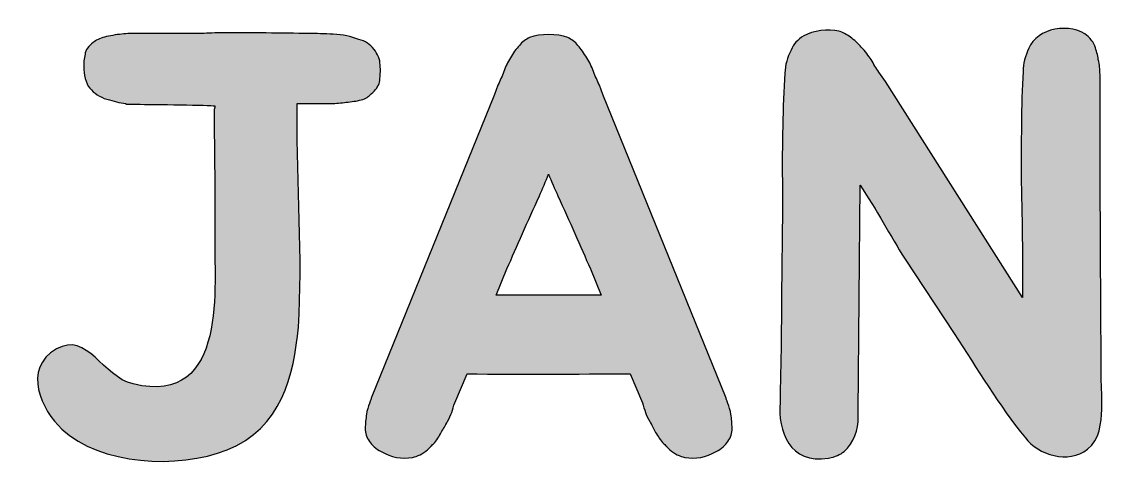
# Model space of a CAD drawing. Header units: millimetres. Extents: x 28 to 183, y 96 to 201.
# Drawn here: x 74.09 to 81.17, y 171.29 to 174.22 of the extents above; entities that cross this region are included whole.
import ezdxf

# ---------------------------------------------------------------- set-up
doc = ezdxf.new("R2010")
doc.units = ezdxf.units.MM
doc.header["$MEASUREMENT"] = 0
doc.layers.add('Layer 1', color=7, linetype='Continuous', lineweight=0)

# ---------------------------------------------------------------- blocks, each defined once
blk = doc.blocks.new('Block_0')
at = {"layer": 'Layer 1', "true_color": 0x010101, "transparency": 33554687}
h = blk.add_hatch(color=18, dxfattribs=at)
h.dxf.hatch_style = 2
edge = h.paths.add_edge_path()
edge.add_spline(control_points=[(81.0715, 171.4188), (80.9471, 171.3179), (80.7453, 171.3838), (80.664, 171.4925), (80.4893, 171.706), (80.3494, 171.9466), (80.1982, 172.1757), (80.1982, 172.1757), (79.8723, 172.6685), (79.8723, 172.6685), (79.783, 172.8082), (79.6859, 172.9946), (79.5812, 173.146), (79.5812, 173.146), (79.5695, 171.6634), (79.5695, 171.6634), (79.5695, 171.6634), (79.5695, 171.6285), (79.5695, 171.6285), (79.5695, 171.547), (79.5422, 171.4615), (79.4764, 171.4033), (79.453, 171.3838), (79.4182, 171.3683), (79.3755, 171.3606), (79.1192, 171.3141), (79.0417, 171.543), (79.0572, 171.7254), (79.0572, 171.7254), (79.0572, 171.7914), (79.0572, 171.7914), (79.0572, 171.7914), (79.0647, 172.0942), (79.0647, 172.0942), (79.0647, 172.0942), (79.0689, 172.657), (79.0689, 172.657), (79.0727, 172.8199), (79.0727, 172.9946), (79.0727, 173.177), (79.0689, 173.3982), (79.0765, 173.6661), (79.0882, 173.8795), (79.092, 173.9337), (79.1037, 173.9842), (79.1309, 174.0309), (79.1426, 174.0696), (79.1736, 174.1007), (79.2125, 174.1239), (79.2708, 174.1589), (79.3755, 174.1706), (79.4413, 174.1551), (79.4685, 174.1473), (79.4919, 174.1317), (79.5188, 174.1162), (79.5422, 174.0969), (79.5695, 174.0734), (79.5887, 174.0502), (79.616, 174.0231), (79.6353, 173.992), (79.6549, 173.9687), (79.6704, 173.9377), (79.6859, 173.9144), (79.7052, 173.8872), (79.7052, 173.8872), (79.7479, 173.825), (79.7479, 173.825), (79.7479, 173.825), (80.6447, 172.4124), (80.6447, 172.4124), (80.6447, 172.4124), (80.6447, 172.6685), (80.6447, 172.6685), (80.6447, 172.8315), (80.6405, 173.0061), (80.6367, 173.1925), (80.6367, 173.4099), (80.6367, 173.6738), (80.6485, 173.8912), (80.6485, 173.9415), (80.664, 173.992), (80.687, 174.0424), (80.7377, 174.1744), (80.9626, 174.2171), (81.0753, 174.1201), (81.0908, 174.1046), (81.1101, 174.0814), (81.118, 174.0579), (81.1297, 174.0269), (81.1373, 173.9997), (81.1414, 173.9687), (81.149, 173.9337), (81.1528, 173.9067), (81.1528, 173.8717), (81.1528, 173.2275), (81.157, 172.5366), (81.1607, 171.8923), (81.1607, 171.8186), (81.1683, 171.7526), (81.1645, 171.6789), (81.1607, 171.5935), (81.1528, 171.481), (81.0715, 171.4188)], knot_values=[0, 0, 0, 0, 1, 1, 1, 2, 2, 2, 3, 3, 3, 4, 4, 4, 5, 5, 5, 6, 6, 6, 7, 7, 7, 8, 8, 8, 9, 9, 9, 10, 10, 10, 11, 11, 11, 12, 12, 12, 13, 13, 13, 14, 14, 14, 15, 15, 15, 16, 16, 16, 17, 17, 17, 18, 18, 18, 19, 19, 19, 20, 20, 20, 21, 21, 21, 22, 22, 22, 23, 23, 23, 24, 24, 24, 25, 25, 25, 26, 26, 26, 27, 27, 27, 28, 28, 28, 29, 29, 29, 30, 30, 30, 31, 31, 31, 32, 32, 32, 33, 33, 33, 34, 34, 34, 34], degree=3, periodic=0)
h = blk.add_hatch(color=18, dxfattribs=at)
h.dxf.hatch_style = 2
edge = h.paths.add_edge_path()
edge.add_spline(control_points=[(76.4379, 173.9337), (76.442, 173.9027), (76.4379, 173.8445), (76.4341, 173.8213), (76.4265, 173.794), (76.411, 173.7708), (76.3796, 173.7436), (76.3641, 173.7281), (76.3448, 173.7126), (76.3138, 173.7048), (76.2828, 173.6971), (76.2518, 173.6931), (76.2167, 173.6893), (76.1819, 173.6853), (76.1509, 173.6816), (76.1157, 173.6816), (76.1157, 173.6816), (75.8946, 173.6816), (75.8946, 173.6816), (75.8946, 173.6816), (75.8946, 173.6156), (75.8946, 173.6156), (75.8908, 173.1538), (75.9335, 172.6802), (75.9025, 172.2184), (75.8753, 171.9041), (75.7898, 171.5547), (75.4367, 171.415), (75.1108, 171.2869), (74.6061, 171.3141), (74.3539, 171.5508), (74.222, 171.6712), (74.09, 171.9466), (74.3188, 172.0748), (74.5207, 172.1912), (74.6216, 171.8923), (74.8197, 171.8458), (75.4522, 171.6944), (75.3475, 172.5133), (75.3551, 172.8199), (75.3592, 173.0916), (75.3513, 173.3555), (75.3513, 173.6271), (75.3513, 173.6271), (75.3513, 173.6428), (75.3513, 173.6428), (75.3551, 173.6506), (75.3551, 173.6583), (75.3551, 173.6661), (75.3551, 173.6661), (75.3437, 173.6661), (75.3437, 173.6661), (75.2813, 173.6738), (74.8934, 173.6738), (74.8273, 173.6776), (74.8273, 173.6776), (74.7728, 173.6776), (74.7728, 173.6776), (74.7728, 173.6776), (74.7728, 173.6816), (74.7728, 173.6816), (74.7305, 173.6853), (74.6915, 173.6971), (74.6488, 173.7088), (74.6023, 173.7243), (74.5634, 173.7475), (74.5362, 173.7825), (74.5089, 173.8095), (74.4976, 173.8795), (74.4976, 173.9182), (74.4976, 173.9455), (74.4976, 173.9765), (74.5052, 174.0037), (74.5089, 174.0309), (74.5286, 174.0579), (74.5596, 174.0814), (74.5751, 174.0929), (74.6023, 174.1084), (74.6333, 174.1162), (74.6681, 174.1239), (74.707, 174.1317), (74.746, 174.1356), (74.7808, 174.1396), (74.8197, 174.1396), (74.8583, 174.1396), (74.8583, 174.1396), (75.231, 174.1396), (75.231, 174.1396), (75.262, 174.1396), (75.3048, 174.1396), (75.3551, 174.1434), (75.5569, 174.1434), (75.755, 174.1434), (75.9411, 174.1396), (75.9411, 174.1396), (75.9645, 174.1396), (75.9645, 174.1396), (76.0189, 174.1396), (76.0772, 174.1356), (76.1312, 174.1356), (76.1936, 174.1317), (76.2477, 174.1201), (76.2983, 174.1007), (76.3411, 174.0891), (76.3721, 174.0696), (76.3993, 174.0347), (76.4224, 174.0037), (76.4379, 173.9727), (76.4379, 173.9337)], knot_values=[0, 0, 0, 0, 1, 1, 1, 2, 2, 2, 3, 3, 3, 4, 4, 4, 5, 5, 5, 6, 6, 6, 7, 7, 7, 8, 8, 8, 9, 9, 9, 10, 10, 10, 11, 11, 11, 12, 12, 12, 13, 13, 13, 14, 14, 14, 15, 15, 15, 16, 16, 16, 17, 17, 17, 18, 18, 18, 19, 19, 19, 20, 20, 20, 21, 21, 21, 22, 22, 22, 23, 23, 23, 24, 24, 24, 25, 25, 25, 26, 26, 26, 27, 27, 27, 28, 28, 28, 29, 29, 29, 30, 30, 30, 31, 31, 31, 32, 32, 32, 33, 33, 33, 34, 34, 34, 35, 35, 35, 36, 36, 36, 36], degree=3, periodic=0)
h = blk.add_hatch(color=18, dxfattribs=at)
h.dxf.hatch_style = 2
edge = h.paths.add_edge_path()
edge.add_spline(control_points=[(78.743, 171.5547), (78.743, 171.5235), (78.7354, 171.4965), (78.7158, 171.4693), (78.7003, 171.446), (78.673, 171.4188), (78.6382, 171.4033), (78.5721, 171.3646), (78.5063, 171.3528), (78.4326, 171.3646), (78.4016, 171.3723), (78.3664, 171.3878), (78.3354, 171.415), (78.3278, 171.4228), (78.3199, 171.4266), (78.3161, 171.4343), (78.3123, 171.4383), (78.3044, 171.4498), (78.2965, 171.4538), (78.2734, 171.477), (78.2579, 171.5043), (78.2424, 171.5275), (78.2307, 171.5508), (78.219, 171.574), (78.2035, 171.6012), (78.1918, 171.6207), (78.1804, 171.64), (78.1763, 171.6595), (78.1687, 171.6789), (78.1608, 171.7022), (78.157, 171.7216), (78.157, 171.7216), (78.0753, 171.9118), (78.0753, 171.9118), (77.7222, 171.9118), (77.3611, 171.9078), (77.008, 171.9118), (77.008, 171.9118), (76.9267, 171.7216), (76.9267, 171.7216), (76.9188, 171.7022), (76.915, 171.6789), (76.9071, 171.6595), (76.8995, 171.64), (76.8916, 171.6207), (76.8802, 171.6012), (76.8644, 171.574), (76.853, 171.5508), (76.8375, 171.5275), (76.8258, 171.5043), (76.8103, 171.477), (76.7868, 171.4538), (76.7793, 171.4498), (76.7713, 171.4383), (76.7676, 171.4343), (76.7638, 171.4266), (76.7558, 171.4228), (76.7483, 171.415), (76.7169, 171.3878), (76.6821, 171.3723), (76.6511, 171.3646), (76.5774, 171.3528), (76.5112, 171.3646), (76.4454, 171.4033), (76.4103, 171.4188), (76.3834, 171.446), (76.3676, 171.4693), (76.3483, 171.4965), (76.3407, 171.5235), (76.3407, 171.5547), (76.3407, 171.5895), (76.3445, 171.6167), (76.3483, 171.6477), (76.3521, 171.6712), (76.36, 171.6982), (76.3676, 171.7177), (76.3755, 171.7409), (76.3793, 171.7487), (76.3793, 171.7526), (76.3793, 171.7526), (77.1868, 173.7398), (77.1868, 173.7398), (77.1868, 173.7398), (77.2099, 173.8018), (77.2099, 173.8018), (77.2216, 173.833), (77.2371, 173.8562), (77.2488, 173.8912), (77.2605, 173.9222), (77.2719, 173.9492), (77.2916, 173.9804), (77.3071, 174.0114), (77.3301, 174.0386), (77.3498, 174.0619), (77.3691, 174.0851), (77.3925, 174.1007), (77.4156, 174.1124), (77.4893, 174.1396), (77.594, 174.1396), (77.6678, 174.1124), (77.6912, 174.1007), (77.7146, 174.0851), (77.7339, 174.0619), (77.7532, 174.0386), (77.7728, 174.0114), (77.7921, 173.9804), (77.8114, 173.9492), (77.8231, 173.9222), (77.8348, 173.8912), (77.8466, 173.8562), (77.8621, 173.833), (77.8738, 173.8018), (77.8738, 173.8018), (77.8969, 173.7398), (77.8969, 173.7398), (77.8969, 173.7398), (78.704, 171.7526), (78.704, 171.7526), (78.704, 171.7487), (78.7082, 171.7409), (78.7158, 171.7177), (78.7237, 171.6982), (78.7313, 171.6712), (78.7354, 171.6477), (78.7392, 171.6167), (78.743, 171.5895), (78.743, 171.5547)], knot_values=[0, 0, 0, 0, 1, 1, 1, 2, 2, 2, 3, 3, 3, 4, 4, 4, 5, 5, 5, 6, 6, 6, 7, 7, 7, 8, 8, 8, 9, 9, 9, 10, 10, 10, 11, 11, 11, 12, 12, 12, 13, 13, 13, 14, 14, 14, 15, 15, 15, 16, 16, 16, 17, 17, 17, 18, 18, 18, 19, 19, 19, 20, 20, 20, 21, 21, 21, 22, 22, 22, 23, 23, 23, 24, 24, 24, 25, 25, 25, 26, 26, 26, 27, 27, 27, 28, 28, 28, 29, 29, 29, 30, 30, 30, 31, 31, 31, 32, 32, 32, 33, 33, 33, 34, 34, 34, 35, 35, 35, 36, 36, 36, 37, 37, 37, 38, 38, 38, 39, 39, 39, 40, 40, 40, 41, 41, 41, 42, 42, 42, 42], degree=3, periodic=0)
edge = h.paths.add_edge_path()
edge.add_spline(control_points=[(77.8156, 172.5988), (77.7494, 172.7462), (77.6795, 172.9092), (77.602, 173.0761), (77.5827, 173.1226), (77.5592, 173.1731), (77.5399, 173.2197), (77.5244, 173.1731), (77.501, 173.1226), (77.4817, 173.0761), (77.4039, 172.9092), (77.3343, 172.7462), (77.2681, 172.5988), (77.2681, 172.5988), (77.1982, 172.4279), (77.1982, 172.4279), (77.1982, 172.4279), (77.8851, 172.4279), (77.8851, 172.4279), (77.8851, 172.4279), (77.8156, 172.5988), (77.8156, 172.5988)], knot_values=[0, 0, 0, 0, 1, 1, 1, 2, 2, 2, 3, 3, 3, 4, 4, 4, 5, 5, 5, 6, 6, 6, 7, 7, 7, 7], degree=3, periodic=0)
edge.add_line((77.8156, 172.5988), (77.8156, 172.5988))
at = {"layer": 'Layer 1', "color": 18, "lineweight": 25, "true_color": 0x010101}
for points, knots in [([(81.0715, 171.4188), (80.9471, 171.3179), (80.7453, 171.3838), (80.664, 171.4925), (80.4893, 171.706), (80.3494, 171.9466), (80.1982, 172.1757), (80.1982, 172.1757), (79.8723, 172.6685), (79.8723, 172.6685), (79.783, 172.8082), (79.6859, 172.9946), (79.5812, 173.146), (79.5812, 173.146), (79.5695, 171.6634), (79.5695, 171.6634), (79.5695, 171.6634), (79.5695, 171.6285), (79.5695, 171.6285), (79.5695, 171.547), (79.5422, 171.4615), (79.4764, 171.4033), (79.453, 171.3838), (79.4182, 171.3683), (79.3755, 171.3606), (79.1192, 171.3141), (79.0417, 171.543), (79.0572, 171.7254), (79.0572, 171.7254), (79.0572, 171.7914), (79.0572, 171.7914), (79.0572, 171.7914), (79.0647, 172.0942), (79.0647, 172.0942), (79.0647, 172.0942), (79.0689, 172.657), (79.0689, 172.657), (79.0727, 172.8199), (79.0727, 172.9946), (79.0727, 173.177), (79.0689, 173.3982), (79.0765, 173.6661), (79.0882, 173.8795), (79.092, 173.9337), (79.1037, 173.9842), (79.1309, 174.0309), (79.1426, 174.0696), (79.1736, 174.1007), (79.2125, 174.1239), (79.2708, 174.1589), (79.3755, 174.1706), (79.4413, 174.1551), (79.4685, 174.1473), (79.4919, 174.1317), (79.5188, 174.1162), (79.5422, 174.0969), (79.5695, 174.0734), (79.5887, 174.0502), (79.616, 174.0231), (79.6353, 173.992), (79.6549, 173.9687), (79.6704, 173.9377), (79.6859, 173.9144), (79.7052, 173.8872), (79.7052, 173.8872), (79.7479, 173.825), (79.7479, 173.825), (79.7479, 173.825), (80.6447, 172.4124), (80.6447, 172.4124), (80.6447, 172.4124), (80.6447, 172.6685), (80.6447, 172.6685), (80.6447, 172.8315), (80.6405, 173.0061), (80.6367, 173.1925), (80.6367, 173.4099), (80.6367, 173.6738), (80.6485, 173.8912), (80.6485, 173.9415), (80.664, 173.992), (80.687, 174.0424), (80.7377, 174.1744), (80.9626, 174.2171), (81.0753, 174.1201), (81.0908, 174.1046), (81.1101, 174.0814), (81.118, 174.0579), (81.1297, 174.0269), (81.1373, 173.9997), (81.1414, 173.9687), (81.149, 173.9337), (81.1528, 173.9067), (81.1528, 173.8717), (81.1528, 173.2275), (81.157, 172.5366), (81.1607, 171.8923), (81.1607, 171.8186), (81.1683, 171.7526), (81.1645, 171.6789), (81.1607, 171.5935), (81.1528, 171.481), (81.0715, 171.4188)], [0, 0, 0, 0, 1, 1, 1, 2, 2, 2, 3, 3, 3, 4, 4, 4, 5, 5, 5, 6, 6, 6, 7, 7, 7, 8, 8, 8, 9, 9, 9, 10, 10, 10, 11, 11, 11, 12, 12, 12, 13, 13, 13, 14, 14, 14, 15, 15, 15, 16, 16, 16, 17, 17, 17, 18, 18, 18, 19, 19, 19, 20, 20, 20, 21, 21, 21, 22, 22, 22, 23, 23, 23, 24, 24, 24, 25, 25, 25, 26, 26, 26, 27, 27, 27, 28, 28, 28, 29, 29, 29, 30, 30, 30, 31, 31, 31, 32, 32, 32, 33, 33, 33, 34, 34, 34, 34]), ([(76.4379, 173.9337), (76.442, 173.9027), (76.4379, 173.8445), (76.4341, 173.8213), (76.4265, 173.794), (76.411, 173.7708), (76.3796, 173.7436), (76.3641, 173.7281), (76.3448, 173.7126), (76.3138, 173.7048), (76.2828, 173.6971), (76.2518, 173.6931), (76.2167, 173.6893), (76.1819, 173.6853), (76.1509, 173.6816), (76.1157, 173.6816), (76.1157, 173.6816), (75.8946, 173.6816), (75.8946, 173.6816), (75.8946, 173.6816), (75.8946, 173.6156), (75.8946, 173.6156), (75.8908, 173.1538), (75.9335, 172.6802), (75.9025, 172.2184), (75.8753, 171.9041), (75.7898, 171.5547), (75.4367, 171.415), (75.1108, 171.2869), (74.6061, 171.3141), (74.3539, 171.5508), (74.222, 171.6712), (74.09, 171.9466), (74.3188, 172.0748), (74.5207, 172.1912), (74.6216, 171.8923), (74.8197, 171.8458), (75.4522, 171.6944), (75.3475, 172.5133), (75.3551, 172.8199), (75.3592, 173.0916), (75.3513, 173.3555), (75.3513, 173.6271), (75.3513, 173.6271), (75.3513, 173.6428), (75.3513, 173.6428), (75.3551, 173.6506), (75.3551, 173.6583), (75.3551, 173.6661), (75.3551, 173.6661), (75.3437, 173.6661), (75.3437, 173.6661), (75.2813, 173.6738), (74.8934, 173.6738), (74.8273, 173.6776), (74.8273, 173.6776), (74.7728, 173.6776), (74.7728, 173.6776), (74.7728, 173.6776), (74.7728, 173.6816), (74.7728, 173.6816), (74.7305, 173.6853), (74.6915, 173.6971), (74.6488, 173.7088), (74.6023, 173.7243), (74.5634, 173.7475), (74.5362, 173.7825), (74.5089, 173.8095), (74.4976, 173.8795), (74.4976, 173.9182), (74.4976, 173.9455), (74.4976, 173.9765), (74.5052, 174.0037), (74.5089, 174.0309), (74.5286, 174.0579), (74.5596, 174.0814), (74.5751, 174.0929), (74.6023, 174.1084), (74.6333, 174.1162), (74.6681, 174.1239), (74.707, 174.1317), (74.746, 174.1356), (74.7808, 174.1396), (74.8197, 174.1396), (74.8583, 174.1396), (74.8583, 174.1396), (75.231, 174.1396), (75.231, 174.1396), (75.262, 174.1396), (75.3048, 174.1396), (75.3551, 174.1434), (75.5569, 174.1434), (75.755, 174.1434), (75.9411, 174.1396), (75.9411, 174.1396), (75.9645, 174.1396), (75.9645, 174.1396), (76.0189, 174.1396), (76.0772, 174.1356), (76.1312, 174.1356), (76.1936, 174.1317), (76.2477, 174.1201), (76.2983, 174.1007), (76.3411, 174.0891), (76.3721, 174.0696), (76.3993, 174.0347), (76.4224, 174.0037), (76.4379, 173.9727), (76.4379, 173.9337)], [0, 0, 0, 0, 1, 1, 1, 2, 2, 2, 3, 3, 3, 4, 4, 4, 5, 5, 5, 6, 6, 6, 7, 7, 7, 8, 8, 8, 9, 9, 9, 10, 10, 10, 11, 11, 11, 12, 12, 12, 13, 13, 13, 14, 14, 14, 15, 15, 15, 16, 16, 16, 17, 17, 17, 18, 18, 18, 19, 19, 19, 20, 20, 20, 21, 21, 21, 22, 22, 22, 23, 23, 23, 24, 24, 24, 25, 25, 25, 26, 26, 26, 27, 27, 27, 28, 28, 28, 29, 29, 29, 30, 30, 30, 31, 31, 31, 32, 32, 32, 33, 33, 33, 34, 34, 34, 35, 35, 35, 36, 36, 36, 36]), ([(78.743, 171.5547), (78.743, 171.5235), (78.7354, 171.4965), (78.7158, 171.4693), (78.7003, 171.446), (78.673, 171.4188), (78.6382, 171.4033), (78.5721, 171.3646), (78.5063, 171.3528), (78.4326, 171.3646), (78.4016, 171.3723), (78.3664, 171.3878), (78.3354, 171.415), (78.3278, 171.4228), (78.3199, 171.4266), (78.3161, 171.4343), (78.3123, 171.4383), (78.3044, 171.4498), (78.2965, 171.4538), (78.2734, 171.477), (78.2579, 171.5043), (78.2424, 171.5275), (78.2307, 171.5508), (78.219, 171.574), (78.2035, 171.6012), (78.1918, 171.6207), (78.1804, 171.64), (78.1763, 171.6595), (78.1687, 171.6789), (78.1608, 171.7022), (78.157, 171.7216), (78.157, 171.7216), (78.0753, 171.9118), (78.0753, 171.9118), (77.7222, 171.9118), (77.3611, 171.9078), (77.008, 171.9118), (77.008, 171.9118), (76.9267, 171.7216), (76.9267, 171.7216), (76.9188, 171.7022), (76.915, 171.6789), (76.9071, 171.6595), (76.8995, 171.64), (76.8916, 171.6207), (76.8802, 171.6012), (76.8644, 171.574), (76.853, 171.5508), (76.8375, 171.5275), (76.8258, 171.5043), (76.8103, 171.477), (76.7868, 171.4538), (76.7793, 171.4498), (76.7713, 171.4383), (76.7676, 171.4343), (76.7638, 171.4266), (76.7558, 171.4228), (76.7483, 171.415), (76.7169, 171.3878), (76.6821, 171.3723), (76.6511, 171.3646), (76.5774, 171.3528), (76.5112, 171.3646), (76.4454, 171.4033), (76.4103, 171.4188), (76.3834, 171.446), (76.3676, 171.4693), (76.3483, 171.4965), (76.3407, 171.5235), (76.3407, 171.5547), (76.3407, 171.5895), (76.3445, 171.6167), (76.3483, 171.6477), (76.3521, 171.6712), (76.36, 171.6982), (76.3676, 171.7177), (76.3755, 171.7409), (76.3793, 171.7487), (76.3793, 171.7526), (76.3793, 171.7526), (77.1868, 173.7398), (77.1868, 173.7398), (77.1868, 173.7398), (77.2099, 173.8018), (77.2099, 173.8018), (77.2216, 173.833), (77.2371, 173.8562), (77.2488, 173.8912), (77.2605, 173.9222), (77.2719, 173.9492), (77.2916, 173.9804), (77.3071, 174.0114), (77.3301, 174.0386), (77.3498, 174.0619), (77.3691, 174.0851), (77.3925, 174.1007), (77.4156, 174.1124), (77.4893, 174.1396), (77.594, 174.1396), (77.6678, 174.1124), (77.6912, 174.1007), (77.7146, 174.0851), (77.7339, 174.0619), (77.7532, 174.0386), (77.7728, 174.0114), (77.7921, 173.9804), (77.8114, 173.9492), (77.8231, 173.9222), (77.8348, 173.8912), (77.8466, 173.8562), (77.8621, 173.833), (77.8738, 173.8018), (77.8738, 173.8018), (77.8969, 173.7398), (77.8969, 173.7398), (77.8969, 173.7398), (78.704, 171.7526), (78.704, 171.7526), (78.704, 171.7487), (78.7082, 171.7409), (78.7158, 171.7177), (78.7237, 171.6982), (78.7313, 171.6712), (78.7354, 171.6477), (78.7392, 171.6167), (78.743, 171.5895), (78.743, 171.5547)], [0, 0, 0, 0, 1, 1, 1, 2, 2, 2, 3, 3, 3, 4, 4, 4, 5, 5, 5, 6, 6, 6, 7, 7, 7, 8, 8, 8, 9, 9, 9, 10, 10, 10, 11, 11, 11, 12, 12, 12, 13, 13, 13, 14, 14, 14, 15, 15, 15, 16, 16, 16, 17, 17, 17, 18, 18, 18, 19, 19, 19, 20, 20, 20, 21, 21, 21, 22, 22, 22, 23, 23, 23, 24, 24, 24, 25, 25, 25, 26, 26, 26, 27, 27, 27, 28, 28, 28, 29, 29, 29, 30, 30, 30, 31, 31, 31, 32, 32, 32, 33, 33, 33, 34, 34, 34, 35, 35, 35, 36, 36, 36, 37, 37, 37, 38, 38, 38, 39, 39, 39, 40, 40, 40, 41, 41, 41, 42, 42, 42, 42]), ([(77.8156, 172.5988), (77.7494, 172.7462), (77.6795, 172.9092), (77.602, 173.0761), (77.5827, 173.1226), (77.5592, 173.1731), (77.5399, 173.2197), (77.5244, 173.1731), (77.501, 173.1226), (77.4817, 173.0761), (77.4039, 172.9092), (77.3343, 172.7462), (77.2681, 172.5988), (77.2681, 172.5988), (77.1982, 172.4279), (77.1982, 172.4279), (77.1982, 172.4279), (77.8851, 172.4279), (77.8851, 172.4279), (77.8851, 172.4279), (77.8156, 172.5988), (77.8156, 172.5988)], [0, 0, 0, 0, 1, 1, 1, 2, 2, 2, 3, 3, 3, 4, 4, 4, 5, 5, 5, 6, 6, 6, 7, 7, 7, 7])]:
    blk.add_open_spline(points, degree=3, knots=knots, dxfattribs=at)
at = {"layer": 'Layer 1'}
for points, knots in [([(81.0715, 171.4188), (80.9471, 171.3179), (80.7453, 171.3838), (80.664, 171.4925), (80.4893, 171.706), (80.3494, 171.9466), (80.1982, 172.1757), (80.1982, 172.1757), (79.8723, 172.6685), (79.8723, 172.6685), (79.783, 172.8082), (79.6859, 172.9946), (79.5812, 173.146), (79.5812, 173.146), (79.5695, 171.6634), (79.5695, 171.6634), (79.5695, 171.6634), (79.5695, 171.6285), (79.5695, 171.6285), (79.5695, 171.547), (79.5422, 171.4615), (79.4764, 171.4033), (79.453, 171.3838), (79.4182, 171.3683), (79.3755, 171.3606), (79.1192, 171.3141), (79.0417, 171.543), (79.0572, 171.7254), (79.0572, 171.7254), (79.0572, 171.7914), (79.0572, 171.7914), (79.0572, 171.7914), (79.0647, 172.0942), (79.0647, 172.0942), (79.0647, 172.0942), (79.0689, 172.657), (79.0689, 172.657), (79.0727, 172.8199), (79.0727, 172.9946), (79.0727, 173.177), (79.0689, 173.3982), (79.0765, 173.6661), (79.0882, 173.8795), (79.092, 173.9337), (79.1037, 173.9842), (79.1309, 174.0309), (79.1426, 174.0696), (79.1736, 174.1007), (79.2125, 174.1239), (79.2708, 174.1589), (79.3755, 174.1706), (79.4413, 174.1551), (79.4685, 174.1473), (79.4919, 174.1317), (79.5188, 174.1162), (79.5422, 174.0969), (79.5695, 174.0734), (79.5887, 174.0502), (79.616, 174.0231), (79.6353, 173.992), (79.6549, 173.9687), (79.6704, 173.9377), (79.6859, 173.9144), (79.7052, 173.8872), (79.7052, 173.8872), (79.7479, 173.825), (79.7479, 173.825), (79.7479, 173.825), (80.6447, 172.4124), (80.6447, 172.4124), (80.6447, 172.4124), (80.6447, 172.6685), (80.6447, 172.6685), (80.6447, 172.8315), (80.6405, 173.0061), (80.6367, 173.1925), (80.6367, 173.4099), (80.6367, 173.6738), (80.6485, 173.8912), (80.6485, 173.9415), (80.664, 173.992), (80.687, 174.0424), (80.7377, 174.1744), (80.9626, 174.2171), (81.0753, 174.1201), (81.0908, 174.1046), (81.1101, 174.0814), (81.118, 174.0579), (81.1297, 174.0269), (81.1373, 173.9997), (81.1414, 173.9687), (81.149, 173.9337), (81.1528, 173.9067), (81.1528, 173.8717), (81.1528, 173.2275), (81.157, 172.5366), (81.1607, 171.8923), (81.1607, 171.8186), (81.1683, 171.7526), (81.1645, 171.6789), (81.1607, 171.5935), (81.1528, 171.481), (81.0715, 171.4188)], [0, 0, 0, 0, 1, 1, 1, 2, 2, 2, 3, 3, 3, 4, 4, 4, 5, 5, 5, 6, 6, 6, 7, 7, 7, 8, 8, 8, 9, 9, 9, 10, 10, 10, 11, 11, 11, 12, 12, 12, 13, 13, 13, 14, 14, 14, 15, 15, 15, 16, 16, 16, 17, 17, 17, 18, 18, 18, 19, 19, 19, 20, 20, 20, 21, 21, 21, 22, 22, 22, 23, 23, 23, 24, 24, 24, 25, 25, 25, 26, 26, 26, 27, 27, 27, 28, 28, 28, 29, 29, 29, 30, 30, 30, 31, 31, 31, 32, 32, 32, 33, 33, 33, 34, 34, 34, 34]), ([(76.4379, 173.9337), (76.442, 173.9027), (76.4379, 173.8445), (76.4341, 173.8213), (76.4265, 173.794), (76.411, 173.7708), (76.3796, 173.7436), (76.3641, 173.7281), (76.3448, 173.7126), (76.3138, 173.7048), (76.2828, 173.6971), (76.2518, 173.6931), (76.2167, 173.6893), (76.1819, 173.6853), (76.1509, 173.6816), (76.1157, 173.6816), (76.1157, 173.6816), (75.8946, 173.6816), (75.8946, 173.6816), (75.8946, 173.6816), (75.8946, 173.6156), (75.8946, 173.6156), (75.8908, 173.1538), (75.9335, 172.6802), (75.9025, 172.2184), (75.8753, 171.9041), (75.7898, 171.5547), (75.4367, 171.415), (75.1108, 171.2869), (74.6061, 171.3141), (74.3539, 171.5508), (74.222, 171.6712), (74.09, 171.9466), (74.3188, 172.0748), (74.5207, 172.1912), (74.6216, 171.8923), (74.8197, 171.8458), (75.4522, 171.6944), (75.3475, 172.5133), (75.3551, 172.8199), (75.3592, 173.0916), (75.3513, 173.3555), (75.3513, 173.6271), (75.3513, 173.6271), (75.3513, 173.6428), (75.3513, 173.6428), (75.3551, 173.6506), (75.3551, 173.6583), (75.3551, 173.6661), (75.3551, 173.6661), (75.3437, 173.6661), (75.3437, 173.6661), (75.2813, 173.6738), (74.8934, 173.6738), (74.8273, 173.6776), (74.8273, 173.6776), (74.7728, 173.6776), (74.7728, 173.6776), (74.7728, 173.6776), (74.7728, 173.6816), (74.7728, 173.6816), (74.7305, 173.6853), (74.6915, 173.6971), (74.6488, 173.7088), (74.6023, 173.7243), (74.5634, 173.7475), (74.5362, 173.7825), (74.5089, 173.8095), (74.4976, 173.8795), (74.4976, 173.9182), (74.4976, 173.9455), (74.4976, 173.9765), (74.5052, 174.0037), (74.5089, 174.0309), (74.5286, 174.0579), (74.5596, 174.0814), (74.5751, 174.0929), (74.6023, 174.1084), (74.6333, 174.1162), (74.6681, 174.1239), (74.707, 174.1317), (74.746, 174.1356), (74.7808, 174.1396), (74.8197, 174.1396), (74.8583, 174.1396), (74.8583, 174.1396), (75.231, 174.1396), (75.231, 174.1396), (75.262, 174.1396), (75.3048, 174.1396), (75.3551, 174.1434), (75.5569, 174.1434), (75.755, 174.1434), (75.9411, 174.1396), (75.9411, 174.1396), (75.9645, 174.1396), (75.9645, 174.1396), (76.0189, 174.1396), (76.0772, 174.1356), (76.1312, 174.1356), (76.1936, 174.1317), (76.2477, 174.1201), (76.2983, 174.1007), (76.3411, 174.0891), (76.3721, 174.0696), (76.3993, 174.0347), (76.4224, 174.0037), (76.4379, 173.9727), (76.4379, 173.9337)], [0, 0, 0, 0, 1, 1, 1, 2, 2, 2, 3, 3, 3, 4, 4, 4, 5, 5, 5, 6, 6, 6, 7, 7, 7, 8, 8, 8, 9, 9, 9, 10, 10, 10, 11, 11, 11, 12, 12, 12, 13, 13, 13, 14, 14, 14, 15, 15, 15, 16, 16, 16, 17, 17, 17, 18, 18, 18, 19, 19, 19, 20, 20, 20, 21, 21, 21, 22, 22, 22, 23, 23, 23, 24, 24, 24, 25, 25, 25, 26, 26, 26, 27, 27, 27, 28, 28, 28, 29, 29, 29, 30, 30, 30, 31, 31, 31, 32, 32, 32, 33, 33, 33, 34, 34, 34, 35, 35, 35, 36, 36, 36, 36]), ([(78.743, 171.5547), (78.743, 171.5235), (78.7354, 171.4965), (78.7158, 171.4693), (78.7003, 171.446), (78.673, 171.4188), (78.6382, 171.4033), (78.5721, 171.3646), (78.5063, 171.3528), (78.4326, 171.3646), (78.4016, 171.3723), (78.3664, 171.3878), (78.3354, 171.415), (78.3278, 171.4228), (78.3199, 171.4266), (78.3161, 171.4343), (78.3123, 171.4383), (78.3044, 171.4498), (78.2965, 171.4538), (78.2734, 171.477), (78.2579, 171.5043), (78.2424, 171.5275), (78.2307, 171.5508), (78.219, 171.574), (78.2035, 171.6012), (78.1918, 171.6207), (78.1804, 171.64), (78.1763, 171.6595), (78.1687, 171.6789), (78.1608, 171.7022), (78.157, 171.7216), (78.157, 171.7216), (78.0753, 171.9118), (78.0753, 171.9118), (77.7222, 171.9118), (77.3611, 171.9078), (77.008, 171.9118), (77.008, 171.9118), (76.9267, 171.7216), (76.9267, 171.7216), (76.9188, 171.7022), (76.915, 171.6789), (76.9071, 171.6595), (76.8995, 171.64), (76.8916, 171.6207), (76.8802, 171.6012), (76.8644, 171.574), (76.853, 171.5508), (76.8375, 171.5275), (76.8258, 171.5043), (76.8103, 171.477), (76.7868, 171.4538), (76.7793, 171.4498), (76.7713, 171.4383), (76.7676, 171.4343), (76.7638, 171.4266), (76.7558, 171.4228), (76.7483, 171.415), (76.7169, 171.3878), (76.6821, 171.3723), (76.6511, 171.3646), (76.5774, 171.3528), (76.5112, 171.3646), (76.4454, 171.4033), (76.4103, 171.4188), (76.3834, 171.446), (76.3676, 171.4693), (76.3483, 171.4965), (76.3407, 171.5235), (76.3407, 171.5547), (76.3407, 171.5895), (76.3445, 171.6167), (76.3483, 171.6477), (76.3521, 171.6712), (76.36, 171.6982), (76.3676, 171.7177), (76.3755, 171.7409), (76.3793, 171.7487), (76.3793, 171.7526), (76.3793, 171.7526), (77.1868, 173.7398), (77.1868, 173.7398), (77.1868, 173.7398), (77.2099, 173.8018), (77.2099, 173.8018), (77.2216, 173.833), (77.2371, 173.8562), (77.2488, 173.8912), (77.2605, 173.9222), (77.2719, 173.9492), (77.2916, 173.9804), (77.3071, 174.0114), (77.3301, 174.0386), (77.3498, 174.0619), (77.3691, 174.0851), (77.3925, 174.1007), (77.4156, 174.1124), (77.4893, 174.1396), (77.594, 174.1396), (77.6678, 174.1124), (77.6912, 174.1007), (77.7146, 174.0851), (77.7339, 174.0619), (77.7532, 174.0386), (77.7728, 174.0114), (77.7921, 173.9804), (77.8114, 173.9492), (77.8231, 173.9222), (77.8348, 173.8912), (77.8466, 173.8562), (77.8621, 173.833), (77.8738, 173.8018), (77.8738, 173.8018), (77.8969, 173.7398), (77.8969, 173.7398), (77.8969, 173.7398), (78.704, 171.7526), (78.704, 171.7526), (78.704, 171.7487), (78.7082, 171.7409), (78.7158, 171.7177), (78.7237, 171.6982), (78.7313, 171.6712), (78.7354, 171.6477), (78.7392, 171.6167), (78.743, 171.5895), (78.743, 171.5547)], [0, 0, 0, 0, 1, 1, 1, 2, 2, 2, 3, 3, 3, 4, 4, 4, 5, 5, 5, 6, 6, 6, 7, 7, 7, 8, 8, 8, 9, 9, 9, 10, 10, 10, 11, 11, 11, 12, 12, 12, 13, 13, 13, 14, 14, 14, 15, 15, 15, 16, 16, 16, 17, 17, 17, 18, 18, 18, 19, 19, 19, 20, 20, 20, 21, 21, 21, 22, 22, 22, 23, 23, 23, 24, 24, 24, 25, 25, 25, 26, 26, 26, 27, 27, 27, 28, 28, 28, 29, 29, 29, 30, 30, 30, 31, 31, 31, 32, 32, 32, 33, 33, 33, 34, 34, 34, 35, 35, 35, 36, 36, 36, 37, 37, 37, 38, 38, 38, 39, 39, 39, 40, 40, 40, 41, 41, 41, 42, 42, 42, 42]), ([(77.8156, 172.5988), (77.7494, 172.7462), (77.6795, 172.9092), (77.602, 173.0761), (77.5827, 173.1226), (77.5592, 173.1731), (77.5399, 173.2197), (77.5244, 173.1731), (77.501, 173.1226), (77.4817, 173.0761), (77.4039, 172.9092), (77.3343, 172.7462), (77.2681, 172.5988), (77.2681, 172.5988), (77.1982, 172.4279), (77.1982, 172.4279), (77.1982, 172.4279), (77.8851, 172.4279), (77.8851, 172.4279), (77.8851, 172.4279), (77.8156, 172.5988), (77.8156, 172.5988)], [0, 0, 0, 0, 1, 1, 1, 2, 2, 2, 3, 3, 3, 4, 4, 4, 5, 5, 5, 6, 6, 6, 7, 7, 7, 7])]:
    blk.add_open_spline(points, degree=3, knots=knots, dxfattribs=at)

msp = doc.modelspace()

# ---------------------------------------------------------------- block references
at = {"layer": 'Layer 1'}
msp.add_blockref('Block_0', (0, 0), dxfattribs=at)

doc.saveas('drawing.dxf')
